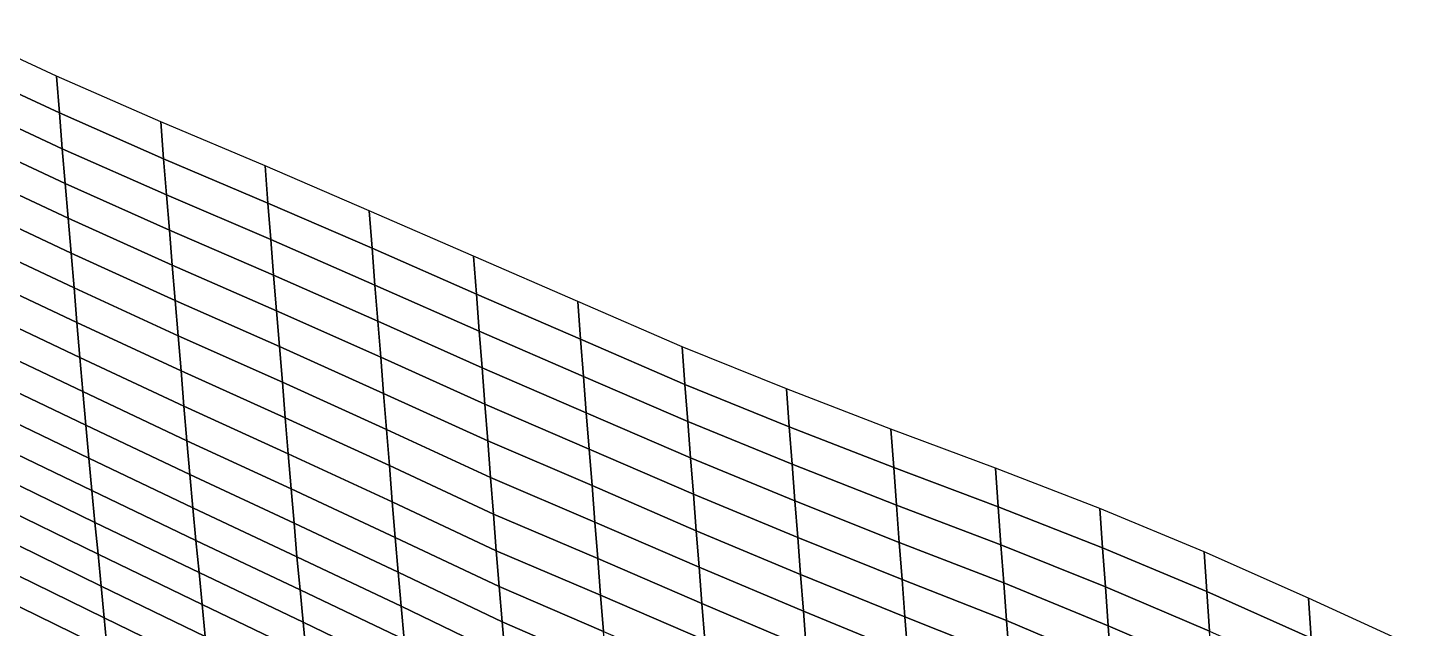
# Model space of a CAD drawing. Header units: metres. Extents: x -4.24 to 0.55, y -2.89 to 0.52.
# Drawn here: x -1.845 to -0.558, y -0.977 to -0.42 of the extents above; entities that cross this region are included whole.
import ezdxf

# ---------------------------------------------------------------- set-up
doc = ezdxf.new("R2010")
doc.units = ezdxf.units.M

msp = doc.modelspace()

# ---------------------------------------------------------------- linework, layer by layer
at = {"layer": 'B2'}
for points in [[(-1.91533, -0.41978, -10.91313), (-1.91269, -0.45386, -10.82055), (-1.81607, -0.49874, -10.84132), (-1.81871, -0.46466, -10.9339)], [(-1.91269, -0.45386, -10.82055), (-1.91, -0.48693, -10.72757), (-1.81339, -0.5319, -10.74838), (-1.81607, -0.49874, -10.84132)], [(-1.81871, -0.46466, -10.9339), (-1.81607, -0.49874, -10.84132), (-1.71935, -0.54124, -10.86114), (-1.72198, -0.50688, -10.95361)], [(-1.91, -0.48693, -10.72757), (-1.90726, -0.519, -10.63418), (-1.81066, -0.56415, -10.65506), (-1.81339, -0.5319, -10.74838)], [(-1.81607, -0.49874, -10.84132), (-1.81339, -0.5319, -10.74838), (-1.71668, -0.57468, -10.7683), (-1.71935, -0.54124, -10.86114)], [(-1.72198, -0.50688, -10.95361), (-1.71935, -0.54124, -10.86114), (-1.62257, -0.58237, -10.8804), (-1.62519, -0.54783, -10.9728)], [(-1.90726, -0.519, -10.63418), (-1.90454, -0.55116, -10.54083), (-1.80794, -0.5964, -10.56175), (-1.81066, -0.56415, -10.65506)], [(-1.81339, -0.5319, -10.74838), (-1.81066, -0.56415, -10.65506), (-1.71398, -0.60738, -10.67517), (-1.71668, -0.57468, -10.7683)], [(-1.90454, -0.55116, -10.54083), (-1.90181, -0.58332, -10.44748), (-1.80521, -0.62865, -10.46844), (-1.80794, -0.5964, -10.56175)], [(-1.71935, -0.54124, -10.86114), (-1.71668, -0.57468, -10.7683), (-1.61991, -0.61617, -10.78772), (-1.62257, -0.58237, -10.8804)], [(-1.62519, -0.54783, -10.9728), (-1.62257, -0.58237, -10.8804), (-1.52582, -0.62423, -10.89996), (-1.52843, -0.58942, -10.99225)], [(-1.81066, -0.56415, -10.65506), (-1.80794, -0.5964, -10.56175), (-1.71127, -0.64, -10.58201), (-1.71398, -0.60738, -10.67517)], [(-1.71668, -0.57468, -10.7683), (-1.71398, -0.60738, -10.67517), (-1.61723, -0.64924, -10.69473), (-1.61991, -0.61617, -10.78772)], [(-1.90181, -0.58332, -10.44748), (-1.89908, -0.61547, -10.35413), (-1.80249, -0.6609, -10.37512), (-1.80521, -0.62865, -10.46844)], [(-1.62257, -0.58237, -10.8804), (-1.61991, -0.61617, -10.78772), (-1.52318, -0.6584, -10.80742), (-1.52582, -0.62423, -10.89996)], [(-1.52843, -0.58942, -10.99225), (-1.52582, -0.62423, -10.89996), (-1.4291, -0.66682, -10.91981), (-1.4317, -0.63173, -11.01199)], [(-1.80794, -0.5964, -10.56175), (-1.80521, -0.62865, -10.46844), (-1.70856, -0.67271, -10.48888), (-1.71127, -0.64, -10.58201)], [(-1.89908, -0.61547, -10.35413), (-1.89635, -0.64763, -10.26078), (-1.79976, -0.69315, -10.28181), (-1.80249, -0.6609, -10.37512)], [(-1.71398, -0.60738, -10.67517), (-1.71127, -0.64, -10.58201), (-1.61454, -0.68232, -10.60175), (-1.61723, -0.64924, -10.69473)], [(-1.61991, -0.61617, -10.78772), (-1.61723, -0.64924, -10.69473), (-1.52051, -0.69183, -10.71458), (-1.52318, -0.6584, -10.80742)], [(-1.80521, -0.62865, -10.46844), (-1.80249, -0.6609, -10.37512), (-1.70585, -0.70532, -10.39571), (-1.70856, -0.67271, -10.48888)], [(-1.52582, -0.62423, -10.89996), (-1.52318, -0.6584, -10.80742), (-1.42648, -0.70126, -10.82738), (-1.4291, -0.66682, -10.91981)], [(-1.71127, -0.64, -10.58201), (-1.70856, -0.67271, -10.48888), (-1.61185, -0.71539, -10.50877), (-1.61454, -0.68232, -10.60175)], [(-1.4317, -0.63173, -11.01199), (-1.4291, -0.66682, -10.91981), (-1.33235, -0.70868, -10.93937), (-1.33495, -0.67369, -11.03158)], [(-1.89635, -0.64763, -10.26078), (-1.89361, -0.6797, -10.16739), (-1.79704, -0.7254, -10.18849), (-1.79976, -0.69315, -10.28181)], [(-1.61723, -0.64924, -10.69473), (-1.61454, -0.68232, -10.60175), (-1.51784, -0.72527, -10.62175), (-1.52051, -0.69183, -10.71458)], [(-1.80249, -0.6609, -10.37512), (-1.79976, -0.69315, -10.28181), (-1.70315, -0.73803, -10.30258), (-1.70585, -0.70532, -10.39571)], [(-1.52318, -0.6584, -10.80742), (-1.52051, -0.69183, -10.71458), (-1.42382, -0.73516, -10.73473), (-1.42648, -0.70126, -10.82738)], [(-1.4291, -0.66682, -10.91981), (-1.42648, -0.70126, -10.82738), (-1.32972, -0.74303, -10.8469), (-1.33235, -0.70868, -10.93937)], [(-1.89361, -0.6797, -10.16739), (-1.89086, -0.71122, -10.07378), (-1.79429, -0.7571, -10.09496), (-1.79704, -0.7254, -10.18849)], [(-1.70856, -0.67271, -10.48888), (-1.70585, -0.70532, -10.39571), (-1.60917, -0.74855, -10.41582), (-1.61185, -0.71539, -10.50877)], [(-1.61454, -0.68232, -10.60175), (-1.61185, -0.71539, -10.50877), (-1.51517, -0.7588, -10.52895), (-1.51784, -0.72527, -10.62175)], [(-1.33495, -0.67369, -11.03158), (-1.33235, -0.70868, -10.93937), (-1.2356, -0.75063, -10.95897), (-1.2382, -0.71564, -11.05118)], [(-1.79976, -0.69315, -10.28181), (-1.79704, -0.7254, -10.18849), (-1.70044, -0.77064, -10.20941), (-1.70315, -0.73803, -10.30258)], [(-1.52051, -0.69183, -10.71458), (-1.51784, -0.72527, -10.62175), (-1.42117, -0.76896, -10.64204), (-1.42382, -0.73516, -10.73473)], [(-1.70585, -0.70532, -10.39571), (-1.70315, -0.73803, -10.30258), (-1.60648, -0.78163, -10.32284), (-1.60917, -0.74855, -10.41582)], [(-1.42648, -0.70126, -10.82738), (-1.42382, -0.73516, -10.73473), (-1.32706, -0.77674, -10.75418), (-1.32972, -0.74303, -10.8469)], [(-1.89086, -0.71122, -10.07378), (-1.88807, -0.74219, -9.97995), (-1.79151, -0.78825, -10.0012), (-1.79429, -0.7571, -10.09496)], [(-1.61185, -0.71539, -10.50877), (-1.60917, -0.74855, -10.41582), (-1.5125, -0.79233, -10.43615), (-1.51517, -0.7588, -10.52895)], [(-1.33235, -0.70868, -10.93937), (-1.32972, -0.74303, -10.8469), (-1.23297, -0.78498, -10.8665), (-1.2356, -0.75063, -10.95897)], [(-1.2382, -0.71564, -11.05118), (-1.2356, -0.75063, -10.95897), (-1.13873, -0.78975, -10.97742), (-1.14132, -0.75448, -11.06952)], [(-1.79704, -0.7254, -10.18849), (-1.79429, -0.7571, -10.09496), (-1.69771, -0.80271, -10.11602), (-1.70044, -0.77064, -10.20941)], [(-1.51784, -0.72527, -10.62175), (-1.51517, -0.7588, -10.52895), (-1.41852, -0.80286, -10.54939), (-1.42117, -0.76896, -10.64204)], [(-1.88807, -0.74219, -9.97995), (-1.88526, -0.77261, -9.8859), (-1.78871, -0.81886, -9.90723), (-1.79151, -0.78825, -10.0012)], [(-1.70315, -0.73803, -10.30258), (-1.70044, -0.77064, -10.20941), (-1.60379, -0.81479, -10.22989), (-1.60648, -0.78163, -10.32284)], [(-1.42382, -0.73516, -10.73473), (-1.42117, -0.76896, -10.64204), (-1.3244, -0.81046, -10.66145), (-1.32706, -0.77674, -10.75418)], [(-1.32972, -0.74303, -10.8469), (-1.32706, -0.77674, -10.75418), (-1.23032, -0.8187, -10.77377), (-1.23297, -0.78498, -10.8665)], [(-1.79429, -0.7571, -10.09496), (-1.79151, -0.78825, -10.0012), (-1.69494, -0.83414, -10.02238), (-1.69771, -0.80271, -10.11602)], [(-1.60917, -0.74855, -10.41582), (-1.60648, -0.78163, -10.32284), (-1.50984, -0.82586, -10.34335), (-1.5125, -0.79233, -10.43615)], [(-1.51517, -0.7588, -10.52895), (-1.5125, -0.79233, -10.43615), (-1.41587, -0.83684, -10.45678), (-1.41852, -0.80286, -10.54939)], [(-1.2356, -0.75063, -10.95897), (-1.23297, -0.78498, -10.8665), (-1.13611, -0.82438, -10.88506), (-1.13873, -0.78975, -10.97742)], [(-1.14132, -0.75448, -11.06952), (-1.13873, -0.78975, -10.97742), (-1.04179, -0.82749, -10.99532), (-1.04437, -0.79204, -11.08735)], [(-1.88526, -0.77261, -9.8859), (-1.88243, -0.80239, -9.79159), (-1.78589, -0.84891, -9.81303), (-1.78871, -0.81886, -9.90723)], [(-1.70044, -0.77064, -10.20941), (-1.69771, -0.80271, -10.11602), (-1.60108, -0.84731, -10.13669), (-1.60379, -0.81479, -10.22989)], [(-1.42117, -0.76896, -10.64204), (-1.41852, -0.80286, -10.54939), (-1.32175, -0.84426, -10.56877), (-1.3244, -0.81046, -10.66145)], [(-1.60648, -0.78163, -10.32284), (-1.60379, -0.81479, -10.22989), (-1.50717, -0.85939, -10.25055), (-1.50984, -0.82586, -10.34335)], [(-1.32706, -0.77674, -10.75418), (-1.3244, -0.81046, -10.66145), (-1.22766, -0.85241, -10.68105), (-1.23032, -0.8187, -10.77377)], [(-1.23297, -0.78498, -10.8665), (-1.23032, -0.8187, -10.77377), (-1.13347, -0.85845, -10.79249), (-1.13611, -0.82438, -10.88506)], [(-1.79151, -0.78825, -10.0012), (-1.78871, -0.81886, -9.90723), (-1.69216, -0.86502, -9.92851), (-1.69494, -0.83414, -10.02238)], [(-1.5125, -0.79233, -10.43615), (-1.50984, -0.82586, -10.34335), (-1.41322, -0.87074, -10.36412), (-1.41587, -0.83684, -10.45678)], [(-1.13873, -0.78975, -10.97742), (-1.13611, -0.82438, -10.88506), (-1.03919, -0.86249, -10.90311), (-1.04179, -0.82749, -10.99532)], [(-1.04437, -0.79204, -11.08735), (-1.04179, -0.82749, -10.99532), (-0.9448, -0.86405, -11.01275), (-0.94736, -0.82824, -11.10463)], [(-1.88243, -0.80239, -9.79159), (-1.87957, -0.83172, -9.6971), (-1.78304, -0.87842, -9.71861), (-1.78589, -0.84891, -9.81303)], [(-1.69771, -0.80271, -10.11602), (-1.69494, -0.83414, -10.02238), (-1.59834, -0.8792, -10.04323), (-1.60108, -0.84731, -10.13669)], [(-1.41852, -0.80286, -10.54939), (-1.41587, -0.83684, -10.45678), (-1.3191, -0.87816, -10.47611), (-1.32175, -0.84426, -10.56877)], [(-1.3244, -0.81046, -10.66145), (-1.32175, -0.84426, -10.56877), (-1.225, -0.88621, -10.58836), (-1.22766, -0.85241, -10.68105)], [(-1.78871, -0.81886, -9.90723), (-1.78589, -0.84891, -9.81303), (-1.68934, -0.89525, -9.83439), (-1.69216, -0.86502, -9.92851)], [(-1.60379, -0.81479, -10.22989), (-1.60108, -0.84731, -10.13669), (-1.50448, -0.89237, -10.15753), (-1.50717, -0.85939, -10.25055)], [(-1.23032, -0.8187, -10.77377), (-1.22766, -0.85241, -10.68105), (-1.13083, -0.89262, -10.69994), (-1.13347, -0.85845, -10.79249)], [(-1.87957, -0.83172, -9.6971), (-1.87671, -0.86104, -9.60261), (-1.78019, -0.90802, -9.62423), (-1.78304, -0.87842, -9.71861)], [(-1.69494, -0.83414, -10.02238), (-1.69216, -0.86502, -9.92851), (-1.59557, -0.91044, -9.94951), (-1.59834, -0.8792, -10.04323)], [(-1.50984, -0.82586, -10.34335), (-1.50717, -0.85939, -10.25055), (-1.41058, -0.90473, -10.27151), (-1.41322, -0.87074, -10.36412)], [(-1.41587, -0.83684, -10.45678), (-1.41322, -0.87074, -10.36412), (-1.31645, -0.91205, -10.38346), (-1.3191, -0.87816, -10.47611)], [(-1.13611, -0.82438, -10.88506), (-1.13347, -0.85845, -10.79249), (-1.03657, -0.89702, -10.81072), (-1.03919, -0.86249, -10.90311)], [(-1.04179, -0.82749, -10.99532), (-1.03919, -0.86249, -10.90311), (-0.94222, -0.89941, -10.92069), (-0.9448, -0.86405, -11.01275)], [(-0.94736, -0.82824, -11.10463), (-0.9448, -0.86405, -11.01275), (-0.84788, -0.90207, -11.03076), (-0.85041, -0.86562, -11.12238)], [(-1.78589, -0.84891, -9.81303), (-1.78304, -0.87842, -9.71861), (-1.6865, -0.92494, -9.74004), (-1.68934, -0.89525, -9.83439)], [(-1.60108, -0.84731, -10.13669), (-1.59834, -0.8792, -10.04323), (-1.50175, -0.92462, -10.06422), (-1.50448, -0.89237, -10.15753)], [(-1.32175, -0.84426, -10.56877), (-1.3191, -0.87816, -10.47611), (-1.22234, -0.91993, -10.49563), (-1.225, -0.88621, -10.58836)], [(-1.87671, -0.86104, -9.60261), (-1.87385, -0.89036, -9.50812), (-1.77734, -0.93753, -9.52981), (-1.78019, -0.90802, -9.62423)], [(-1.50717, -0.85939, -10.25055), (-1.50448, -0.89237, -10.15753), (-1.4079, -0.93807, -10.17864), (-1.41058, -0.90473, -10.27151)], [(-1.22766, -0.85241, -10.68105), (-1.225, -0.88621, -10.58836), (-1.12819, -0.9267, -10.60737), (-1.13083, -0.89262, -10.69994)], [(-1.13347, -0.85845, -10.79249), (-1.13083, -0.89262, -10.69994), (-1.03395, -0.93156, -10.71833), (-1.03657, -0.89702, -10.81072)], [(-1.03919, -0.86249, -10.90311), (-1.03657, -0.89702, -10.81072), (-0.93962, -0.93449, -10.82851), (-0.94222, -0.89941, -10.92069)], [(-1.69216, -0.86502, -9.92851), (-1.68934, -0.89525, -9.83439), (-1.59277, -0.94105, -9.85553), (-1.59557, -0.91044, -9.94951)], [(-1.41322, -0.87074, -10.36412), (-1.41058, -0.90473, -10.27151), (-1.3138, -0.94604, -10.29085), (-1.31645, -0.91205, -10.38346)], [(-0.9448, -0.86405, -11.01275), (-0.94222, -0.89941, -10.92069), (-0.84533, -0.93835, -10.93907), (-0.84788, -0.90207, -11.03076)], [(-0.85041, -0.86562, -11.12238), (-0.84788, -0.90207, -11.03076), (-0.75107, -0.94265, -11.0498), (-0.75359, -0.90583, -11.14128)], [(-1.78304, -0.87842, -9.71861), (-1.78019, -0.90802, -9.62423), (-1.68365, -0.95454, -9.64566), (-1.6865, -0.92494, -9.74004)], [(-1.59834, -0.8792, -10.04323), (-1.59557, -0.91044, -9.94951), (-1.499, -0.95623, -9.97065), (-1.50175, -0.92462, -10.06422)], [(-1.3191, -0.87816, -10.47611), (-1.31645, -0.91205, -10.38346), (-1.21969, -0.95382, -10.40298), (-1.22234, -0.91993, -10.49563)], [(-1.225, -0.88621, -10.58836), (-1.22234, -0.91993, -10.49563), (-1.12555, -0.96087, -10.51482), (-1.12819, -0.9267, -10.60737)], [(-1.87385, -0.89036, -9.50812), (-1.871, -0.91978, -9.41366), (-1.7745, -0.96713, -9.43543), (-1.77734, -0.93753, -9.52981)], [(-1.68934, -0.89525, -9.83439), (-1.6865, -0.92494, -9.74004), (-1.58994, -0.97101, -9.7613), (-1.59277, -0.94105, -9.85553)], [(-1.50448, -0.89237, -10.15753), (-1.50175, -0.92462, -10.06422), (-1.4052, -0.97078, -10.08551), (-1.4079, -0.93807, -10.17864)], [(-1.13083, -0.89262, -10.69994), (-1.12819, -0.9267, -10.60737), (-1.03133, -0.96609, -10.62593), (-1.03395, -0.93156, -10.71833)], [(-1.03657, -0.89702, -10.81072), (-1.03395, -0.93156, -10.71833), (-0.93702, -0.96958, -10.73634), (-0.93962, -0.93449, -10.82851)], [(-0.94222, -0.89941, -10.92069), (-0.93962, -0.93449, -10.82851), (-0.84278, -0.97444, -10.8473), (-0.84533, -0.93835, -10.93907)], [(-1.78019, -0.90802, -9.62423), (-1.77734, -0.93753, -9.52981), (-1.68081, -0.98423, -9.55132), (-1.68365, -0.95454, -9.64566)], [(-1.59557, -0.91044, -9.94951), (-1.59277, -0.94105, -9.85553), (-1.49621, -0.9872, -9.87682), (-1.499, -0.95623, -9.97065)], [(-1.41058, -0.90473, -10.27151), (-1.4079, -0.93807, -10.17864), (-1.31113, -0.97957, -10.19805), (-1.3138, -0.94604, -10.29085)], [(-1.31645, -0.91205, -10.38346), (-1.3138, -0.94604, -10.29085), (-1.21704, -0.98763, -10.31029), (-1.21969, -0.95382, -10.40298)], [(-0.84788, -0.90207, -11.03076), (-0.84533, -0.93835, -10.93907), (-0.74854, -0.97929, -10.95826), (-0.75107, -0.94265, -11.0498)], [(-0.75359, -0.90583, -11.14128), (-0.75107, -0.94265, -11.0498), (-0.65437, -0.9857, -11.06984), (-0.65688, -0.94879, -11.16128)], [(-1.871, -0.91978, -9.41366), (-1.86815, -0.94929, -9.31925), (-1.77165, -0.99663, -9.34101), (-1.7745, -0.96713, -9.43543)], [(-1.6865, -0.92494, -9.74004), (-1.68365, -0.95454, -9.64566), (-1.58711, -1.00098, -9.66706), (-1.58994, -0.97101, -9.7613)], [(-1.50175, -0.92462, -10.06422), (-1.499, -0.95623, -9.97065), (-1.40247, -1.00294, -9.99215), (-1.4052, -0.97078, -10.08551)], [(-1.22234, -0.91993, -10.49563), (-1.21969, -0.95382, -10.40298), (-1.12291, -0.99495, -10.42225), (-1.12555, -0.96087, -10.51482)], [(-1.12819, -0.9267, -10.60737), (-1.12555, -0.96087, -10.51482), (-1.0287, -1.00054, -10.5335), (-1.03133, -0.96609, -10.62593)], [(-1.77734, -0.93753, -9.52981), (-1.7745, -0.96713, -9.43543), (-1.67797, -1.01392, -9.45697), (-1.68081, -0.98423, -9.55132)], [(-1.4079, -0.93807, -10.17864), (-1.4052, -0.97078, -10.08551), (-1.30845, -1.01264, -10.10506), (-1.31113, -0.97957, -10.19805)], [(-1.03395, -0.93156, -10.71833), (-1.03133, -0.96609, -10.62593), (-0.93443, -1.00466, -10.64416), (-0.93702, -0.96958, -10.73634)], [(-0.93962, -0.93449, -10.82851), (-0.93702, -0.96958, -10.73634), (-0.84023, -1.01053, -10.75553), (-0.84278, -0.97444, -10.8473)], [(-0.84533, -0.93835, -10.93907), (-0.84278, -0.97444, -10.8473), (-0.74602, -1.01593, -10.86671), (-0.74854, -0.97929, -10.95826)], [(-1.86815, -0.94929, -9.31925), (-1.8653, -0.97879, -9.22483), (-1.7688, -1.02614, -9.24659), (-1.77165, -0.99663, -9.34101)], [(-1.59277, -0.94105, -9.85553), (-1.58994, -0.97101, -9.7613), (-1.4934, -1.01753, -9.78273), (-1.49621, -0.9872, -9.87682)], [(-1.3138, -0.94604, -10.29085), (-1.31113, -0.97957, -10.19805), (-1.21438, -1.02125, -10.21753), (-1.21704, -0.98763, -10.31029)], [(-0.75107, -0.94265, -11.0498), (-0.74854, -0.97929, -10.95826), (-0.65186, -1.02261, -10.9784), (-0.65437, -0.9857, -11.06984)], [(-0.65688, -0.94879, -11.16128), (-0.65437, -0.9857, -11.06984), (-0.55772, -1.02985, -11.09032), (-0.56023, -0.99284, -11.18172)], [(-1.68365, -0.95454, -9.64566), (-1.68081, -0.98423, -9.55132), (-1.58429, -1.03103, -9.57286), (-1.58711, -1.00098, -9.66706)], [(-1.499, -0.95623, -9.97065), (-1.49621, -0.9872, -9.87682), (-1.3997, -1.03437, -9.89851), (-1.40247, -1.00294, -9.99215)], [(-1.21969, -0.95382, -10.40298), (-1.21704, -0.98763, -10.31029), (-1.12027, -1.02912, -10.3297), (-1.12291, -0.99495, -10.42225)], [(-1.12555, -0.96087, -10.51482), (-1.12291, -0.99495, -10.42225), (-1.02608, -1.03507, -10.44111), (-1.0287, -1.00054, -10.5335)], [(-1.7745, -0.96713, -9.43543), (-1.77165, -0.99663, -9.34101), (-1.67513, -1.04361, -9.36263), (-1.67797, -1.01392, -9.45697)], [(-1.58994, -0.97101, -9.7613), (-1.58711, -1.00098, -9.66706), (-1.49059, -1.04796, -9.68868), (-1.4934, -1.01753, -9.78273)], [(-1.4052, -0.97078, -10.08551), (-1.40247, -1.00294, -9.99215), (-1.30574, -1.04535, -10.01193), (-1.30845, -1.01264, -10.10506)], [(-1.03133, -0.96609, -10.62593), (-1.0287, -1.00054, -10.5335), (-0.93183, -1.03966, -10.55195), (-0.93443, -1.00466, -10.64416)], [(-0.93702, -0.96958, -10.73634), (-0.93443, -1.00466, -10.64416), (-0.83768, -1.04652, -10.66372), (-0.84023, -1.01053, -10.75553)], [(-0.84278, -0.97444, -10.8473), (-0.84023, -1.01053, -10.75553), (-0.74349, -1.05257, -10.77516), (-0.74602, -1.01593, -10.86671)]]:
    msp.add_3dface(points, dxfattribs=at)

doc.saveas('drawing.dxf')
